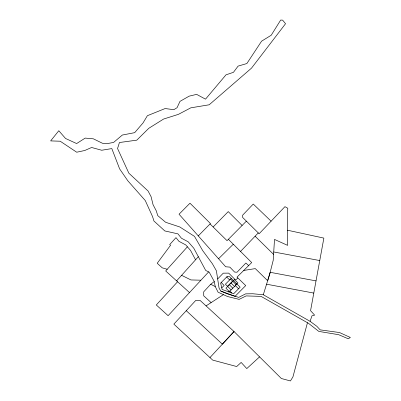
<?xml version="1.0" encoding="UTF-8"?>
<svg xmlns="http://www.w3.org/2000/svg" width="401" height="401" viewBox="0 0 401 401"><rect width="100%" height="100%" fill="white"/><g stroke="black" fill="none" stroke-linecap="round" stroke-linejoin="round"><path stroke-width="0.6" d="M307.462 322.72L292.936 376.89L290.444 380.95L281.367 378.514L234.039 331.542L200.089 300.419L195.753 300.429L173.849 324.118L212.695 360.098L236.685 366.534L241.161 362.434L246.78 368.579L259.567 356.88M263.292 294.755L252.836 293.758L245.643 293.858L238.73 297.387L226.826 293.682L220.786 291.041L219.081 288.124L216.395 270.8L212.35 263.698L202.741 250.685L194.495 236.379L179.803 226.971L165.638 222.284L157.758 215.618L156.275 210.866L153.057 204.69L151.062 196.635L148.099 191.031L128.861 173.202L117.553 148.52L119.438 142.52L136.786 140.16L148.781 128.31L163.573 119.057L178.43 114.345L190.796 107.834L209.187 104.786L251.522 68.12L285.537 23.724L282.64 20.15L280.68 20.05L271.201 35.253L261.577 41.183L246.866 63.538L238.099 66.11L233.437 72.33L226.009 74.827L205.512 99.157L196.62 94.37L189.132 96.165L179.984 101.373L177.057 107.699L173.833 109.674L165.122 108.546L147.388 115.699L143.057 122.901L134.686 132.661L122.34 135.042L113.618 142.415L107.694 143.533L102.44 143.262L93.353 138.821L85.187 138.099L76.631 143.553L65.558 138.485L58.802 130.736L50.646 140.901L60.215 141.222L76.711 152.215L84.746 150.5L91.623 147.488L101.704 150.245L111.809 148.591L119.628 168.896L127.804 180.771L145.267 200.545L152.54 216.55L153.959 221.026L164.816 230.936L177.924 233.858L181.447 238.224L188.199 241.813L193.778 248.204L205.703 270.454L209.177 272.164L214.234 281.447L215.242 286.575L218.094 292.204L227.583 296.539L239.131 299.367L246.134 295.913L261.096 296.389L308.484 323.301L318.825 331.411L338.67 334.695L348.233 338.775L350.354 337.467L339.552 332.554L320.148 329.853L316.86 326.304L310.063 321.306L263.292 294.755L269.718 274.083L273.211 260.304L274.505 239.427L287.597 245.367L287.402 222.284L287.763 208.239L284.936 206.67L259.131 233.748L242.65 217.452L242.64 215.172L253.262 204.049L271.106 221.187M310.063 321.306L311.988 315.818L314.615 315.131L310.564 310.67L323.868 238.104L287.492 230.219M187.397 246.815L165.688 270.966L189.387 292.479M176.6 280.875L198.335 256.705M177.568 281.753L156.3 304.966L168.114 315.692L208.645 271.903M214.254 281.557L210.7 284.264L203.713 291.823L203.723 295.828L211.121 302.61M209.964 357.577L234.039 331.542L222.365 344.168L186.264 310.685M240.535 251.437L258.254 232.921M217.658 278.966L223.262 273.161L228.7 273.126L234.806 279.291L236.314 279.507L237.873 277.968M198.284 235.903L210.445 223.537L189.979 203.197L179.046 214.224L225.673 266.76L229.838 267.121L234.615 272.078L237.041 272.224L245.898 262.991L248.64 265.602M246.374 221.151L227.046 240.665L213.131 226.986L228.249 211.608L242.104 225.462M221.748 287.893L224.169 285.462L221.207 282.515M231.232 278.354L225.387 284.229L227.457 286.289L232.605 281.111L230.535 279.056M228.735 291.908L229.688 290.946L231.793 293.036M236.75 283.838L235.176 285.427L238.56 288.79M218.565 258.75L233.292 244.209M206.059 305.888L223.422 294.64M243.748 270.444L255.297 268.61L267.662 280.7L270.169 272.304L316.023 280.9M200.645 280.194L190.981 279.948L181.593 275.322M273.728 251.963L319.752 260.555M266.575 284.199L313.793 293.076M167.207 269.272L162.245 267.838L157.207 263.272L170.55 245.272L169.678 244.64L175.974 237.638L178.921 241.292L185.738 244.911L190.555 250.43L195.568 259.783M220.786 291.041L235.056 296.319L245.718 285.592L237.001 277.121L251.698 262.575L228.385 239.312M210.7 284.264L215.242 286.575M255.101 236.214L273.577 254.369M210.044 223.943L213.131 226.986M232.801 281.307L236.254 284.74M226.69 276.996L229.653 279.938M231.086 283.036L234.54 286.464M229.372 284.76L232.826 288.189M227.658 286.484L231.111 289.913M227.106 276.575L220.63 283.091L222.114 289.457L233.658 293.722L240.139 287.201L229.427 276.56L227.106 276.575M234.515 279.582L225.943 288.209L229.392 291.642L237.968 283.011L234.515 279.582"/></g></svg>
